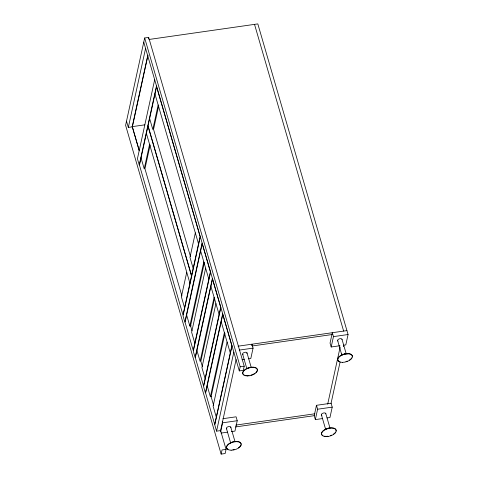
<?xml version="1.0" encoding="UTF-8"?>
<svg xmlns="http://www.w3.org/2000/svg" width="478" height="478" viewBox="0 0 478 478"><rect width="100%" height="100%" fill="white"/><g stroke="black" fill="none" stroke-linecap="round" stroke-linejoin="round"><path stroke-width="0.72" d="M143.758 42.124L239.287 370.916L243.302 370.342L244.21 366.196L148.688 37.404L144.667 37.977L125.606 125.308L221.129 454.1L225.15 453.526L226.058 449.374L220.645 430.75M148.019 55.066L132.352 126.849L128.331 127.423L145.581 48.392M148.383 38.784L148.688 37.404M147.63 56.123L132.239 126.64L144.792 124.842M154.681 79.701L137.431 158.738L139.247 165L156.497 85.962M149.578 144.326L144.225 168.859L141.04 157.895M158.164 104.963L152.811 129.496L149.626 118.538M150.152 144.942L144.953 168.752L181.909 295.954M158.738 105.584L153.546 129.389L190.501 256.59M186.737 272.245L181.383 296.772L184.568 307.73M195.329 232.882L189.975 257.409L193.16 268.373M200.282 236.843L183.032 315.874L184.849 322.142L202.098 243.105M191.164 325.805L189.826 325.996L203.813 261.896M204.387 262.524L190.555 325.894L191.971 330.764M205.63 268.164L191.642 332.258L194.827 343.222M210.559 272.227L193.309 351.258L195.132 357.526L212.381 278.489M214.09 297.286L200.103 361.38L196.918 350.422M214.664 297.908L200.838 361.278L202.451 366.841M215.913 303.548L201.925 367.642L205.11 378.606M220.842 307.611L203.592 386.642L205.409 392.91L222.658 313.873M211.724 396.573L210.386 396.764L224.373 332.67M224.947 333.291L211.115 396.662L213.648 405.386M227.104 342.063L213.116 406.163L216.295 417.121M232.003 345.869L214.759 424.9L216.576 431.162L220.597 430.588L236.102 359.528M216.576 431.162L233.826 352.131M220.651 431.801L222.611 422.815L222.234 421.506M221.129 454.1L222.037 449.953L226.058 449.374M239.287 370.916L240.189 366.769L144.667 37.977M251.631 345.588L251.936 344.208L253.071 348.121L250.807 358.494L248.614 358.805M222.939 418.692L236.09 416.81L237.225 420.724L234.961 431.096L231.31 431.616M327.036 417.921L329.957 417.503L332.222 407.131L331.087 403.217L316.472 405.308L314.207 415.681L315.343 419.594L322.65 418.549M315.343 419.594L317.607 409.222L316.472 405.308M331.188 346.992L333.453 336.62L332.312 332.706L330.053 343.079L331.188 346.992L339.954 345.737M327.687 404.197L340.145 347.1M331.045 403.402L340.097 361.912M341.525 355.363L341.848 353.905M343.431 346.628L343.754 345.17M148.951 39.477L257.821 23.9L348.068 334.528L345.803 344.901L343.61 345.218M246.881 353.511L247.012 353.176A2.276 1.159 -16.2 0 0 245.316 352.25A2.276 1.159 -16.2 0 0 242.746 353.535L242.615 353.863A2.276 1.159 -16.2 0 0 243.105 354.64M230.671 427.774L230.802 427.44A2.276 1.159 -16.2 0 0 229.111 426.513A2.276 1.159 -16.2 0 0 226.542 427.798L226.411 428.127A2.276 1.159 -16.2 0 0 226.901 428.903M341.991 339.619L342.003 339.589A2.276 1.159 -16.2 0 0 340.312 338.663A2.276 1.159 -16.2 0 0 337.743 339.942L337.611 340.276A2.276 1.159 -16.2 0 0 338.101 341.047M325.787 413.882L325.799 413.852A2.276 1.159 -16.2 0 0 324.108 412.92A2.276 1.159 -16.2 0 0 321.533 414.205L321.401 414.54A2.276 1.159 -16.2 0 0 321.891 415.31M238.05 346.192L346.926 330.615M252.42 345.947L332.156 334.534M239.185 350.105L253.071 348.121M333.453 336.62L348.068 334.528M242.041 359.743L244.234 359.432M240.189 366.769L244.21 366.196M222.611 422.815L237.225 420.724M317.607 409.222L332.222 407.131M235.863 425.079L314.865 413.781M235.457 426.95L314.458 415.645M221.081 433.08L227.653 432.142M344.871 353.893L345.212 353.875M249.88 367.486L250.215 367.463A4.852 2.48 -16.2 0 0 246.738 368.711M254.529 24.372L343.64 331.087M341.985 339.278L346.209 353.804M345.905 353.642L345.988 353.947M337.629 340.581L341.848 355.106M325.781 413.542L329.999 428.061M327.974 436.504L327.884 436.205A7.582 3.872 -16.2 0 1 324.353 436.169M321.419 414.844L325.643 429.369M246.995 352.872L251.213 367.391M250.908 367.229L250.998 367.534M242.633 354.174L246.851 368.693M154.98 94.005L198.513 243.84M200.629 250.938L208.814 279.122M210.906 286.322L219.097 314.506M221.189 321.706L230.288 353.021M146.393 133.368L189.921 283.203M230.784 427.129L235.009 441.654M226.429 428.437L230.647 442.957M132.197 126.317L139.271 150.672M132.173 126.419L139.253 150.785M186.641 315.038L189.826 325.996M207.201 385.806L210.386 396.764M126.515 121.161L128.331 127.423M339.189 361.464A7.582 3.872 -16.2 0 1 343.037 354.359A7.582 3.872 -16.2 0 1 352.304 356.743M351.82 357.855A7.582 3.872 -16.2 0 1 349.526 359.988M347.267 361.111A7.582 3.872 -16.2 0 1 346.012 361.529M341.734 355.124A4.852 2.48 -16.2 0 1 342.792 354.562M343.981 354.138A4.852 2.48 -16.2 0 1 347.47 353.893M322.985 435.727A7.582 3.872 -16.2 0 1 326.833 428.623A7.582 3.872 -16.2 0 1 336.1 431.007M335.616 432.118A7.582 3.872 -16.2 0 1 333.315 434.245M331.66 435.123A7.582 3.872 -16.2 0 1 330.435 435.595M325.524 429.387A4.852 2.48 -16.2 0 1 329.001 428.133M241.103 444.6A7.582 3.872 -16.2 0 1 238.325 447.838M234.172 449.547A7.582 3.872 -16.2 0 1 232.888 449.792M227.988 449.314A7.582 3.872 -16.2 0 1 230.928 442.574A7.582 3.872 -16.2 0 1 241.091 443.56M230.533 442.975A4.852 2.48 -16.2 0 1 232.78 441.989M234.011 441.726A4.852 2.48 -16.2 0 1 235.2 441.642M244.192 375.051A7.582 3.872 -16.2 0 1 244.987 369.512A7.582 3.872 -16.2 0 1 254.935 367.385A7.582 3.872 -16.2 0 1 255.879 372.547M254.529 373.575A7.582 3.872 -16.2 0 1 251.016 375.116M249.098 375.529A7.582 3.872 -16.2 0 1 245.567 375.493M147.977 126.108L139.457 165.155L182.984 314.99L191.505 275.943L147.977 126.108M156.569 86.745L148.043 125.798L191.576 275.633L200.097 236.58L156.569 86.745M202.212 243.678L185.058 322.297L193.243 350.482L210.398 271.863L202.212 243.678M212.495 279.062L195.335 357.681L203.52 385.865L220.681 307.246L212.495 279.062M222.772 314.446L205.618 393.065L214.712 424.38L231.872 345.761L222.772 314.446M342.32 362.372A7.582 3.872 -16.2 0 0 352.376 356.008A7.582 3.872 -16.2 0 0 340.557 355.901A7.582 3.872 -16.2 0 0 342.32 362.372M326.11 436.635A7.582 3.872 -16.2 0 0 336.171 430.272A7.582 3.872 -16.2 0 0 324.353 430.164A7.582 3.872 -16.2 0 0 326.11 436.635M231.119 450.222A7.582 3.872 -16.2 0 0 241.175 443.865A7.582 3.872 -16.2 0 0 229.356 443.751A7.582 3.872 -16.2 0 0 231.119 450.222M247.323 375.959A7.582 3.872 -16.2 0 0 257.385 369.602A7.582 3.872 -16.2 0 0 245.561 369.488A7.582 3.872 -16.2 0 0 247.323 375.959"/></g></svg>
